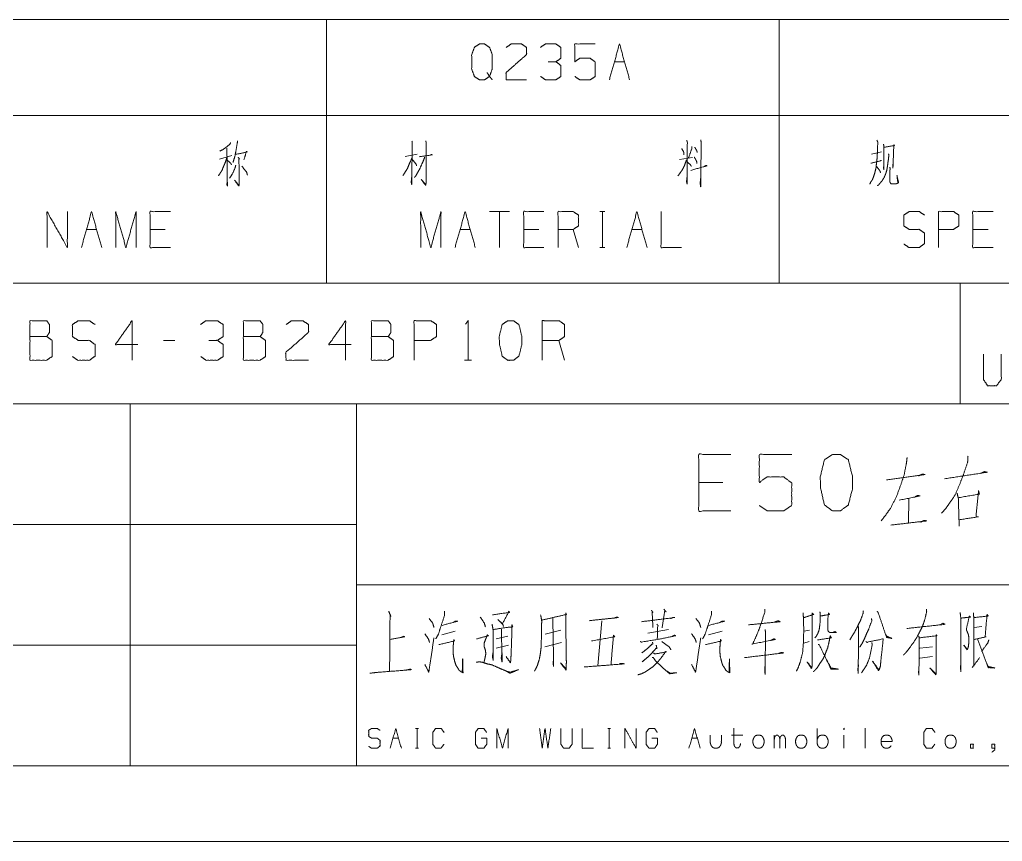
# Model space of a CAD drawing. Header units: millimetres. Extents: x 0 to 420, y 0 to 297.
# Drawn here: x 262.7 to 327.8, y 0 to 54.5 of the extents above; entities that cross this region are included whole.
import ezdxf

# ---------------------------------------------------------------- set-up
doc = ezdxf.new("R2010")
doc.units = ezdxf.units.MM
doc.layers.add('1', color=7, linetype='Continuous', true_color=0xffffff)

msp = doc.modelspace()

# ---------------------------------------------------------------- linework, layer by layer
at = {"layer": '1', "color": 95, "linetype": 'Continuous', "lineweight": 18}
for p, q in [((243, 54.463), (283, 54.463)), ((283, 54.463), (283, 48.113)), ((283, 54.463), (313, 54.463)), ((313, 54.463), (313, 48.113)), ((313, 54.463), (338, 54.463)), ((302.087, 51.675), (302.759, 51.675)), ((243, 48.113), (283, 48.113)), ((283, 48.113), (283, 37)), ((283, 48.113), (313, 48.113)), ((313, 48.113), (313, 37)), ((313, 48.113), (338, 48.113)), ((319.13, 45.55), (319.784, 45.7)), ((275.913, 45.225), (276.726, 45.45)), ((288.212, 45.4), (289.007, 45.55)), ((306.406, 45.2), (307.272, 45.325)), ((295.143, 41.737), (293.8, 41.737)), ((294.472, 41.737), (294.472, 39.362)), ((301.124, 41.737), (301.46, 41.737)), ((301.301, 41.737), (301.301, 39.362)), ((267.101, 40.563), (267.772, 40.563)), ((272.325, 40.563), (271.318, 40.563)), ((291.859, 40.563), (292.531, 40.563)), ((297.084, 40.563), (296.076, 40.563)), ((299.696, 39.362), (299.36, 40.563)), ((303.242, 40.563), (303.913, 40.563)), ((326.847, 40.563), (325.839, 40.563)), ((301.124, 39.362), (301.46, 39.362)), ((243, 37), (283, 37)), ((283, 37), (313, 37)), ((313, 37), (338, 37)), ((272.955, 33.206), (272.213, 33.206)), ((298.784, 31.882), (298.413, 33.206)), ((292.151, 31.882), (292.619, 31.882)), ((309.269, 23.795), (307.683, 23.795)), ((321.597, 22.693), (321.569, 21.079)), ((301.247, 14.626), (300.979, 11.625)), ((323.853, 14.454), (323.658, 14.35)), ((290.64, 13.695), (291.542, 13.936)), ((298.541, 14.005), (297.492, 13.729)), ((304.295, 13.798), (305.661, 14.04)), ((308.319, 13.695), (309.221, 13.936)), ((315.025, 14.005), (314.635, 13.936)), ((326.437, 14.247), (325.925, 14.178)), ((294.249, 13.419), (295.029, 13.591)), ((297.467, 12.901), (298.589, 13.177)), ((315, 13.246), (314.635, 13.143)), ((294.249, 12.798), (295.078, 13.005)), ((323.17, 12.901), (322.316, 12.798)), ((322.316, 12.142), (323.17, 12.246)), ((288.913, 7.485), (289.098, 7.485)), ((289.01, 7.485), (289.01, 6.174)), ((301.642, 7.485), (301.827, 7.485)), ((301.74, 7.485), (301.74, 6.174)), ((315.512, 6.519), (315.512, 7.485)), ((318.712, 7.499), (318.712, 6.174)), ((287.411, 6.836), (287.781, 6.836)), ((307.212, 6.836), (307.582, 6.836)), ((309.855, 7.043), (310.587, 7.043)), ((312.684, 6.174), (312.684, 7.043)), ((317.297, 7.043), (317.297, 6.174)), ((288.913, 6.174), (289.098, 6.174)), ((301.642, 6.174), (301.827, 6.174))]:
    msp.add_line(p, q, dxfattribs=at)
at = {"layer": '1', "color": 132, "linetype": 'Continuous', "lineweight": 18}
for p, q in [((235, 37), (415, 37)), ((325, 37), (325, 29)), ((235, 29), (415, 29)), ((270, 29), (270, 5)), ((285, 29), (285, 5)), ((235, 21), (285, 21)), ((285, 17), (394, 17)), ((235, 13), (285, 13)), ((25, 5), (415, 5)), ((235, 5), (415, 5)), ((0, 0), (420, 0))]:
    msp.add_line(p, q, dxfattribs=at)
at = {"layer": '1', "color": 95, "linetype": 'Continuous', "lineweight": 18}
for points, knots in [([(293.653, 50.95), (293.812, 50.7), (293.476, 50.475), (293.14, 50.475), (292.804, 50.7), (292.628, 51.175), (292.628, 52.15), (292.804, 52.625), (293.14, 52.85), (293.476, 52.85), (293.812, 52.625), (293.989, 52.15), (293.989, 51.2), (293.812, 50.7), (293.989, 50.475)], [0, 0, 0.043279, 0.102317, 0.151367, 0.210407, 0.284429, 0.426831, 0.500853, 0.559894, 0.608944, 0.667982, 0.742004, 0.880755, 0.958211, 1, 1]), ([(294.922, 52.625), (295.24, 52.85), (295.929, 52.85), (296.265, 52.625), (296.265, 52.15), (294.904, 50.95), (294.922, 50.475), (296.265, 50.475)], [0, 0, 0.069691, 0.192979, 0.265274, 0.350227, 0.674741, 0.759752, 1, 1]), ([(298.206, 51.675), (298.542, 51.9), (298.542, 52.625), (298.206, 52.85), (297.516, 52.85), (297.181, 52.625)], [0, 0, 0.153872, 0.429851, 0.583723, 0.846122, 1, 1]), ([(299.457, 50.7), (299.793, 50.475), (300.482, 50.475), (300.818, 50.7), (300.818, 51.65), (300.482, 51.9), (299.793, 51.9), (299.457, 51.675), (299.457, 52.85), (300.818, 52.85)], [0, 0, 0.062229, 0.168345, 0.230571, 0.376816, 0.441264, 0.547379, 0.609609, 0.79049, 1, 1]), ([(297.198, 50.7), (297.516, 50.475), (298.206, 50.475), (298.542, 50.7), (298.542, 51.425), (298.206, 51.675), (297.693, 51.675)], [0, 0, 0.124123, 0.34369, 0.472445, 0.703376, 0.836727, 1, 1]), ([(276.655, 46.325), (276.62, 46.225), (276.39, 46.025), (276.142, 45.85), (275.93, 45.75)], [0, 0, 0.111855, 0.433099, 0.752711, 1, 1]), ([(277.115, 46.425), (277.097, 46.3), (277.009, 45.775), (276.938, 45.425), (276.814, 45)], [0, 0, 0.086568, 0.451631, 0.696475, 1, 1]), ([(288.672, 46.4), (288.689, 46.275), (288.654, 43.55), (288.619, 43.7), (288.672, 44.175)], [0, 0, 0.03624, 0.818558, 0.862798, 1, 1]), ([(289.591, 46.425), (289.608, 46.3), (289.608, 43.675), (289.591, 43.525), (289.573, 43.475), (289.273, 43.9), (289.573, 43.525)], [0, 0, 0.03191, 0.695404, 0.733579, 0.746984, 0.878542, 1, 1]), ([(306.883, 46.475), (306.919, 46.325), (306.901, 43.575), (306.866, 43.725), (306.901, 44.025)], [0, 0, 0.04586, 0.864244, 0.910105, 1, 1]), ([(307.803, 46.5), (307.838, 46.325), (307.803, 43.4), (307.767, 43.625), (307.803, 43.925)], [0, 0, 0.049134, 0.854185, 0.916866, 1, 1]), ([(319.483, 46.475), (319.554, 46.325), (319.536, 46.25), (319.518, 45.75), (319.501, 45.4), (319.483, 45.15), (319.448, 44.9), (319.43, 44.675), (319.377, 44.45), (319.324, 44.25), (319.253, 44.025), (319.183, 43.85), (319.077, 43.7), (319.006, 43.55)], [0, 0, 0.054643, 0.080035, 0.244904, 0.360386, 0.442974, 0.526176, 0.600549, 0.676724, 0.744906, 0.822623, 0.884822, 0.945356, 1, 1]), ([(276.408, 45.95), (276.425, 43.975), (276.443, 43.425), (276.408, 43.525), (276.425, 43.75)], [0, 0, 0.691282, 0.883884, 0.921007, 1, 1]), ([(276.973, 45.525), (277.769, 45.7), (277.698, 45.725), (277.539, 45.175)], [0, 0, 0.557068, 0.608359, 1, 1]), ([(306.548, 45.925), (306.671, 45.7), (306.689, 45.6), (306.689, 45.5)], [0, 0, 0.560245, 0.781808, 1, 1]), ([(307.219, 46.05), (307.219, 45.925), (306.989, 45.275)], [0, 0, 0.153484, 1, 1]), ([(307.414, 46), (307.555, 45.75), (307.573, 45.65)], [0, 0, 0.738795, 1, 1]), ([(319.925, 46.2), (319.943, 46.025), (319.943, 44.525), (319.925, 44.625), (319.943, 44.875)], [0, 0, 0.086729, 0.826348, 0.876422, 1, 1]), ([(319.96, 46), (320.65, 46.125), (320.597, 46.175), (320.597, 46.05), (320.561, 45), (320.544, 44.625), (320.526, 44.75), (320.544, 44.875)], [0, 0, 0.271858, 0.30014, 0.348647, 0.756336, 0.902019, 0.951009, 1, 1]), ([(276.408, 45.325), (276.302, 45), (276.178, 44.725), (276.072, 44.45), (275.966, 44.3), (275.842, 44.1)], [0, 0, 0.251918, 0.474135, 0.691328, 0.826704, 1, 1]), ([(276.425, 45.15), (276.655, 44.95), (276.708, 44.85)], [0, 0, 0.729081, 1, 1]), ([(277.15, 45.35), (277.238, 45.225), (277.203, 45.25), (277.221, 43.925), (277.221, 43.6), (277.203, 43.425), (276.92, 43.825), (277.203, 43.475)], [0, 0, 0.051678, 0.066292, 0.513632, 0.623346, 0.682724, 0.848097, 1, 1]), ([(288.689, 45.325), (288.513, 44.95), (288.371, 44.6), (288.23, 44.375), (288.071, 44.125)], [0, 0, 0.306151, 0.584923, 0.781175, 1, 1]), ([(288.707, 45.175), (288.954, 44.875), (288.972, 44.775)], [0, 0, 0.792937, 1, 1]), ([(289.52, 45.35), (289.379, 45), (289.202, 44.6), (289.043, 44.325), (288.937, 44.125), (288.831, 44)], [0, 0, 0.247885, 0.535064, 0.743693, 0.892347, 1, 1]), ([(289.149, 45.375), (290.015, 45.5), (289.962, 45.525), (289.856, 45.475)], [0, 0, 0.832664, 0.888443, 1, 1]), ([(306.866, 45.175), (306.724, 44.775), (306.565, 44.475), (306.424, 44.275), (306.283, 44.1)], [0, 0, 0.34388, 0.619111, 0.817638, 1, 1]), ([(306.901, 45.05), (307.131, 44.825), (307.184, 44.75)], [0, 0, 0.777846, 1, 1]), ([(307.378, 45.35), (307.484, 45.175), (307.537, 45.05), (307.555, 44.925)], [0, 0, 0.438509, 0.729472, 1, 1]), ([(319.077, 44.95), (319.784, 45.125), (319.731, 45.125), (319.713, 45.1)], [0, 0, 0.896999, 0.962298, 1, 1]), ([(320.243, 45.575), (320.278, 45.5), (320.243, 45.2), (320.19, 44.825), (320.137, 44.475), (320.066, 44.25), (319.96, 44), (319.837, 43.8), (319.731, 43.675), (319.607, 43.525), (319.518, 43.45)], [0, 0, 0.035516, 0.164907, 0.327134, 0.478764, 0.579789, 0.69611, 0.796849, 0.867063, 0.950352, 1, 1]), ([(276.991, 44.825), (276.973, 44.7), (276.779, 44.25), (276.584, 43.95)], [0, 0, 0.129621, 0.63294, 1, 1]), ([(277.397, 44.75), (277.716, 44.35), (277.769, 44.15)], [0, 0, 0.711824, 1, 1]), ([(307.149, 44.475), (308.227, 44.775), (308.156, 44.8), (308.032, 44.725)], [0, 0, 0.835919, 0.891927, 1, 1]), ([(319.448, 44.75), (319.66, 44.475), (319.731, 44.325)], [0, 0, 0.676829, 1, 1]), ([(320.332, 44.675), (320.367, 44.575), (320.349, 44.5), (320.332, 43.8), (320.349, 43.7), (320.385, 43.625), (320.42, 43.575), (320.72, 43.575), (320.809, 43.6), (320.915, 43.65), (320.809, 44.125), (320.879, 43.625)], [0, 0, 0.040324, 0.069618, 0.335838, 0.374446, 0.405968, 0.429248, 0.543483, 0.578406, 0.622978, 0.808014, 1, 1]), ([(264.488, 39.362), (264.488, 41.737), (265.832, 39.362), (265.832, 41.737)], [0, 0, 0.317574, 0.682426, 1, 1]), ([(269.041, 39.362), (269.041, 41.737), (269.713, 39.362), (270.385, 41.737), (270.385, 39.362)], [0, 0, 0.245192, 0.5, 0.754808, 1, 1]), ([(272.661, 39.362), (271.318, 39.362), (271.318, 41.737), (272.661, 41.737)], [0, 0, 0.26539, 0.73461, 1, 1]), ([(289.247, 39.362), (289.247, 41.737), (289.919, 39.362), (290.59, 41.737), (290.59, 39.362)], [0, 0, 0.245192, 0.5, 0.754808, 1, 1]), ([(297.42, 39.362), (296.076, 39.362), (296.076, 41.737), (297.42, 41.737)], [0, 0, 0.26539, 0.73461, 1, 1]), ([(298.353, 39.362), (298.353, 41.737), (299.36, 41.737), (299.696, 41.513), (299.696, 40.788), (299.36, 40.563), (298.353, 40.563)], [0, 0, 0.400952, 0.571034, 0.639278, 0.761674, 0.829918, 1, 1]), ([(305.182, 41.737), (305.182, 39.362), (306.526, 39.362)], [0, 0, 0.638733, 1, 1]), ([(321.269, 39.588), (321.604, 39.362), (322.294, 39.362), (322.63, 39.613), (322.63, 40.313), (322.294, 40.563), (321.622, 40.563), (321.269, 40.788), (321.269, 41.513), (321.622, 41.737), (322.294, 41.737), (322.63, 41.513)], [0, 0, 0.068037, 0.184055, 0.25452, 0.372335, 0.4428, 0.555844, 0.626371, 0.748393, 0.81892, 0.931964, 1, 1]), ([(323.563, 39.362), (323.563, 41.737), (324.57, 41.737), (324.906, 41.513), (324.906, 40.788), (324.553, 40.563), (323.563, 40.563)], [0, 0, 0.401147, 0.571311, 0.639588, 0.762044, 0.832821, 1, 1]), ([(327.183, 39.362), (325.839, 39.362), (325.839, 41.737), (327.183, 41.737)], [0, 0, 0.26539, 0.73461, 1, 1]), ([(263.356, 33.455), (263.356, 34.504), (264.469, 34.504), (264.644, 34.255), (264.644, 33.731), (264.469, 33.455), (263.356, 33.455), (263.356, 31.882), (264.449, 31.882), (264.82, 32.13), (264.82, 33.206), (264.469, 33.455)], [0, 0, 0.115917, 0.238847, 0.272469, 0.330428, 0.366584, 0.489513, 0.663389, 0.784162, 0.833485, 0.952453, 1, 1]), ([(270.497, 32.93), (269.014, 32.93), (270.126, 34.504), (270.126, 31.882)], [0, 0, 0.24587, 0.565295, 1, 1]), ([(277.5, 33.455), (277.5, 34.504), (278.612, 34.504), (278.788, 34.255), (278.788, 33.731), (278.612, 33.455), (277.5, 33.455), (277.5, 31.882), (278.593, 31.882), (278.963, 32.13), (278.963, 33.206), (278.612, 33.455)], [0, 0, 0.115917, 0.238847, 0.272469, 0.330428, 0.366584, 0.489513, 0.663389, 0.784162, 0.833485, 0.952453, 1, 1]), ([(284.64, 32.93), (283.157, 32.93), (284.27, 34.504), (284.27, 31.882)], [0, 0, 0.245868, 0.565293, 1, 1]), ([(285.986, 33.455), (285.986, 34.504), (287.098, 34.504), (287.274, 34.255), (287.274, 33.731), (287.098, 33.455), (285.986, 33.455), (285.986, 31.882), (287.079, 31.882), (287.45, 32.13), (287.45, 33.206), (287.098, 33.455)], [0, 0, 0.115916, 0.238847, 0.272469, 0.330428, 0.366584, 0.489514, 0.663389, 0.784163, 0.833486, 0.952453, 1, 1]), ([(288.815, 31.882), (288.815, 34.504), (289.927, 34.504), (290.298, 34.255), (290.298, 33.455), (289.907, 33.206), (288.815, 33.206)], [0, 0, 0.401148, 0.571313, 0.639589, 0.762044, 0.83282, 1, 1]), ([(292.229, 34.283), (292.385, 34.504), (292.385, 31.882)], [0, 0, 0.093489, 1, 1]), ([(297.301, 31.882), (297.301, 34.504), (298.413, 34.504), (298.784, 34.255), (298.784, 33.455), (298.413, 33.206), (297.301, 33.206)], [0, 0, 0.40095, 0.571035, 0.639277, 0.761673, 0.829915, 1, 1]), ([(266.166, 32.13), (266.536, 31.882), (267.297, 31.882), (267.668, 32.158), (267.668, 32.93), (267.297, 33.206), (266.556, 33.206), (266.166, 33.455), (266.166, 34.255), (266.556, 34.504), (267.297, 34.504), (267.668, 34.255)], [0, 0, 0.068038, 0.184056, 0.254519, 0.372335, 0.442799, 0.555842, 0.62637, 0.748394, 0.818922, 0.931965, 1, 1]), ([(275.783, 33.206), (276.154, 33.455), (276.154, 34.255), (275.783, 34.504), (275.022, 34.504), (274.652, 34.255)], [0, 0, 0.153879, 0.429855, 0.583734, 0.846128, 1, 1]), ([(280.329, 34.255), (280.68, 34.504), (281.441, 34.504), (281.812, 34.255), (281.812, 33.731), (280.309, 32.406), (280.329, 31.882), (281.812, 31.882)], [0, 0, 0.069692, 0.192978, 0.265274, 0.350227, 0.67474, 0.759752, 1, 1]), ([(295.389, 31.882), (295.76, 32.158), (295.955, 32.93), (295.955, 33.455), (295.76, 34.255), (295.389, 34.504), (295.018, 34.504), (294.648, 34.255), (294.453, 33.455), (294.472, 32.93), (294.648, 32.158), (295.018, 31.882), (295.389, 31.882)], [0, 0, 0.067526, 0.183972, 0.260584, 0.380944, 0.446141, 0.500306, 0.565504, 0.685863, 0.762529, 0.87831, 0.945835, 1, 1]), ([(274.671, 32.13), (275.022, 31.882), (275.783, 31.882), (276.154, 32.13), (276.154, 32.93), (275.783, 33.206), (275.218, 33.206)], [0, 0, 0.124119, 0.343684, 0.472446, 0.703376, 0.836734, 1, 1]), ([(326.539, 32.299), (326.539, 30.621), (326.82, 30.202), (327.413, 30.202), (327.725, 30.621), (327.725, 32.299)], [0, 0, 0.337151, 0.438599, 0.557782, 0.662849, 1, 1]), ([(309.798, 21.906), (307.683, 21.906), (307.683, 25.646), (309.798, 25.646)], [0, 0, 0.265391, 0.734609, 1, 1]), ([(311.69, 22.26), (312.219, 21.906), (313.304, 21.906), (313.833, 22.26), (313.833, 23.756), (313.304, 24.15), (312.219, 24.15), (311.69, 23.795), (311.69, 25.646), (313.833, 25.646)], [0, 0, 0.062228, 0.168344, 0.230572, 0.376816, 0.441265, 0.547381, 0.609609, 0.79049, 1, 1]), ([(317.061, 21.906), (317.59, 22.299), (317.868, 23.402), (317.868, 24.15), (317.59, 25.291), (317.061, 25.646), (316.532, 25.646), (316.003, 25.291), (315.725, 24.15), (315.753, 23.402), (316.003, 22.299), (316.532, 21.906), (317.061, 21.906)], [0, 0, 0.067526, 0.183971, 0.260584, 0.380943, 0.446141, 0.500306, 0.565504, 0.685863, 0.762529, 0.87831, 0.945835, 1, 1]), ([(321.485, 25.449), (321.43, 25.016), (321.291, 24.307), (321.068, 23.638), (320.762, 22.811), (320.372, 22.063), (320.066, 21.63), (319.76, 21.236)], [0, 0, 0.094542, 0.250916, 0.403645, 0.594542, 0.77717, 0.89201, 1, 1]), ([(325.52, 25.528), (325.493, 25.134), (325.242, 24.386), (324.992, 23.717), (324.685, 23.008), (324.324, 22.457), (324.045, 22.063), (323.767, 21.748)], [0, 0, 0.093262, 0.279666, 0.448531, 0.630944, 0.786745, 0.900678, 1, 1]), ([(320.122, 23.953), (322.654, 24.307), (322.515, 24.347), (322.237, 24.228)], [0, 0, 0.851232, 0.899364, 1, 1]), ([(323.962, 24.032), (326.801, 24.465), (326.606, 24.504), (326.355, 24.386)], [0, 0, 0.857893, 0.917271, 1, 1]), ([(320.957, 22.614), (322.348, 22.89), (322.209, 22.929), (322.014, 22.85)], [0, 0, 0.799956, 0.881508, 1, 1]), ([(324.797, 23.087), (324.88, 22.732), (324.908, 21.748), (324.936, 20.882), (324.936, 21.315), (326.216, 21.512), (326.049, 21.512), (326.216, 23.244), (326.272, 23.008), (324.852, 22.772)], [0, 0, 0.048326, 0.179039, 0.29408, 0.35157, 0.523541, 0.545713, 0.776742, 0.808959, 1, 1]), ([(320.4, 20.961), (322.766, 21.236), (322.627, 21.276), (322.376, 21.158)], [0, 0, 0.849622, 0.901213, 1, 1]), ([(287.128, 15.247), (287.274, 14.902), (287.226, 15.006), (287.201, 14.281), (287.201, 12.246), (287.177, 11.28)], [0, 0, 0.088891, 0.116032, 0.287978, 0.770794, 1, 1]), ([(290.835, 15.247), (290.835, 15.006), (290.591, 14.247), (290.42, 13.729), (290.249, 13.419)], [0, 0, 0.124612, 0.535976, 0.817159, 1, 1]), ([(294.005, 15.006), (295.127, 15.178), (295.102, 15.247), (294.663, 14.419), (294.371, 14.695), (294.688, 14.385), (294.736, 14.247)], [0, 0, 0.361753, 0.385074, 0.683733, 0.811934, 0.953357, 1, 1]), ([(297.199, 15.006), (297.272, 14.592), (297.248, 14.178), (297.248, 13.453), (297.223, 12.798), (297.175, 12.418), (297.102, 12.039), (296.98, 11.659), (296.882, 11.452), (296.784, 11.28)], [0, 0, 0.110336, 0.219176, 0.409317, 0.581468, 0.681885, 0.783317, 0.887931, 0.947989, 1, 1]), ([(297.272, 14.661), (298.906, 15.04), (298.858, 15.144), (298.858, 14.626), (298.882, 13.212), (298.882, 12.384), (298.906, 11.866), (298.882, 11.521), (298.882, 11.349), (298.516, 11.832), (298.858, 11.452)], [0, 0, 0.250211, 0.267275, 0.344454, 0.55544, 0.678925, 0.756189, 0.80777, 0.833496, 0.923863, 1, 1]), ([(304.539, 15.316), (304.637, 15.178), (304.588, 15.178), (304.637, 14.178)], [0, 0, 0.138589, 0.178592, 1, 1]), ([(305.368, 15.385), (305.515, 15.213), (305.417, 15.282), (305.246, 14.143)], [0, 0, 0.151118, 0.230947, 1, 1]), ([(308.514, 15.247), (308.514, 15.006), (308.27, 14.247), (308.099, 13.729), (307.929, 13.419)], [0, 0, 0.124612, 0.535976, 0.817159, 1, 1]), ([(312.05, 15.385), (312.05, 15.178), (311.733, 14.212), (311.513, 13.66), (311.245, 13.074), (311.196, 13.074), (312.757, 13.384), (312.66, 13.419), (312.44, 13.315)], [0, 0, 0.046524, 0.275032, 0.408545, 0.553501, 0.564465, 0.92219, 0.945453, 1, 1]), ([(314.586, 15.144), (314.61, 14.868), (314.635, 14.005), (314.61, 13.177), (314.561, 12.522), (314.415, 11.935), (314.269, 11.521), (314.147, 11.28)], [0, 0, 0.070329, 0.28934, 0.499598, 0.66644, 0.819873, 0.931329, 1, 1]), ([(314.659, 14.833), (315.293, 15.04), (315.196, 15.109), (315.196, 11.763), (315.171, 11.521), (315.147, 11.452), (314.854, 11.901), (315.147, 11.521)], [0, 0, 0.122094, 0.143965, 0.756447, 0.800872, 0.814266, 0.912285, 1, 1]), ([(315.708, 15.213), (315.732, 14.868), (315.708, 14.419), (315.659, 14.04), (315.561, 13.764), (315.439, 13.557), (315.366, 13.488)], [0, 0, 0.190955, 0.438946, 0.650198, 0.811822, 0.94447, 1, 1]), ([(315.757, 14.937), (316.342, 15.04), (316.269, 15.144), (316.22, 14.626), (316.22, 14.178), (316.244, 13.936), (316.366, 13.833), (316.805, 13.833), (316.708, 13.902), (316.537, 13.833)], [0, 0, 0.209703, 0.254415, 0.437769, 0.595975, 0.681595, 0.738019, 0.892888, 0.935041, 1, 1]), ([(318.585, 15.282), (318.561, 15.109), (318.39, 14.626), (318.219, 14.281), (318, 13.867), (317.829, 13.591), (317.683, 13.35)], [0, 0, 0.081145, 0.319756, 0.499049, 0.717311, 0.868474, 1, 1]), ([(319.488, 15.247), (319.561, 15.178), (320.122, 13.522), (320.463, 13.453), (320.146, 13.591), (320.049, 13.729)], [0, 0, 0.037082, 0.681737, 0.810185, 0.937687, 1, 1]), ([(322.779, 15.385), (322.779, 15.213), (322.633, 14.626), (322.487, 14.212), (322.34, 13.936), (322.072, 13.419), (321.682, 12.867), (321.414, 12.522), (321.243, 12.349)], [0, 0, 0.049752, 0.224095, 0.350741, 0.440842, 0.608969, 0.803946, 0.929998, 1, 1]), ([(324.998, 15.178), (325.047, 14.764), (325.047, 11.245), (325.023, 11.521), (325.047, 11.832)], [0, 0, 0.092137, 0.86992, 0.931161, 1, 1]), ([(325.876, 15.144), (325.901, 14.833), (325.901, 11.659), (325.803, 11.521), (326.291, 12.177)], [0, 0, 0.069653, 0.779472, 0.817267, 1, 1]), ([(325.925, 14.833), (326.876, 14.937), (326.779, 15.04), (326.657, 13.557), (326.73, 13.557), (325.949, 13.384)], [0, 0, 0.276542, 0.317649, 0.747834, 0.768982, 1, 1]), ([(289.81, 14.764), (290.03, 14.488), (290.079, 14.35), (290.127, 14.178)], [0, 0, 0.519919, 0.73571, 1, 1]), ([(290.664, 14.316), (291.713, 14.592), (291.542, 14.592), (291.371, 14.488)], [0, 0, 0.745411, 0.862774, 1, 1]), ([(293.2, 14.868), (293.468, 14.454), (293.541, 14.212)], [0, 0, 0.661595, 1, 1]), ([(293.98, 14.385), (294.053, 14.005), (294.053, 12.004), (294.005, 12.246), (294.053, 12.591)], [0, 0, 0.129595, 0.800553, 0.883167, 1, 1]), ([(294.053, 14.04), (294.932, 14.178), (295.346, 14.212), (295.297, 14.35), (295.273, 13.281), (295.249, 12.625), (295.224, 12.073), (295.2, 11.832), (294.907, 12.246)], [0, 0, 0.19844, 0.29133, 0.324006, 0.56283, 0.709269, 0.832622, 0.88681, 1, 1]), ([(298.004, 14.799), (298.053, 12.073), (298.053, 11.59), (298.028, 11.797), (298.053, 12.211)], [0, 0, 0.711345, 0.837386, 0.891777, 1, 1]), ([(300.418, 14.626), (302.345, 14.833), (302.247, 14.868), (302.076, 14.799)], [0, 0, 0.870762, 0.917258, 1, 1]), ([(303.881, 14.557), (306.076, 14.833), (305.954, 14.833), (305.807, 14.764)], [0, 0, 0.886329, 0.935184, 1, 1]), ([(304.905, 14.385), (305.003, 14.281), (304.954, 14.247), (304.929, 13.419)], [0, 0, 0.138047, 0.196037, 1, 1]), ([(307.49, 14.764), (307.709, 14.488), (307.758, 14.35), (307.807, 14.178)], [0, 0, 0.519919, 0.73571, 1, 1]), ([(308.343, 14.316), (309.392, 14.592), (309.221, 14.592), (309.051, 14.488)], [0, 0, 0.745418, 0.86277, 1, 1]), ([(310.977, 14.35), (313.05, 14.557), (312.952, 14.626), (312.684, 14.523)], [0, 0, 0.836554, 0.884532, 1, 1]), ([(319.122, 14.764), (319.146, 14.626), (318.927, 14.04), (318.829, 13.833), (318.683, 13.488), (318.536, 13.177), (318.341, 12.867)], [0, 0, 0.067376, 0.36846, 0.478481, 0.658656, 0.823687, 1, 1]), ([(321.462, 14.109), (323.999, 14.385), (323.853, 14.454)], [0, 0, 0.940373, 1, 1]), ([(325.071, 14.799), (325.681, 14.868), (325.608, 14.937), (325.413, 14.074), (325.413, 14.005), (325.462, 13.902), (325.535, 13.729), (325.584, 13.488), (325.584, 13.281), (325.559, 13.039), (325.535, 12.867), (325.462, 12.694), (325.242, 13.005), (325.462, 12.729)], [0, 0, 0.163216, 0.189965, 0.42515, 0.443501, 0.473931, 0.523766, 0.589292, 0.644345, 0.7089, 0.755234, 0.805069, 0.906205, 1, 1]), ([(289.518, 13.764), (289.737, 13.453), (289.786, 13.35), (289.835, 13.177)], [0, 0, 0.564231, 0.734008, 1, 1]), ([(292.956, 13.419), (293.736, 13.626), (293.663, 13.695), (293.59, 13.488), (293.468, 13.177), (293.444, 13.039), (293.468, 12.867), (293.541, 12.66), (293.566, 12.418), (293.492, 12.073), (293.444, 11.866)], [0, 0, 0.288064, 0.323943, 0.402265, 0.521269, 0.571261, 0.63341, 0.711732, 0.798322, 0.924133, 1, 1]), ([(294.614, 14.074), (294.614, 13.212), (294.639, 12.384), (294.639, 11.901), (294.59, 12.142), (294.639, 12.556)], [0, 0, 0.304008, 0.595981, 0.766226, 0.853067, 1, 1]), ([(300.564, 13.281), (302.101, 13.557), (302.028, 13.66), (301.857, 11.694)], [0, 0, 0.426351, 0.460965, 1, 1]), ([(307.197, 13.764), (307.416, 13.453), (307.465, 13.35), (307.514, 13.177)], [0, 0, 0.564239, 0.734012, 1, 1]), ([(312.074, 14.04), (312.099, 13.867), (312.074, 11.073), (312.05, 11.349), (312.074, 11.694)], [0, 0, 0.048504, 0.826565, 0.903707, 1, 1]), ([(318.268, 14.247), (318.244, 11.142), (318.219, 11.418), (318.268, 11.694)], [0, 0, 0.847819, 0.923473, 1, 1]), ([(322.292, 13.488), (323.414, 13.626), (323.414, 13.695), (323.462, 13.626), (323.414, 13.591), (323.414, 11.176), (323.389, 11.038), (322.999, 11.487), (323.389, 11.107)], [0, 0, 0.224398, 0.238094, 0.254868, 0.266729, 0.746112, 0.77393, 0.891944, 1, 1]), ([(287.226, 13.384), (288.201, 13.557), (288.128, 13.591), (287.957, 13.522)], [0, 0, 0.788943, 0.853361, 1, 1]), ([(289.518, 11.728), (289.786, 11.211), (290.127, 13.488)], [0, 0, 0.202025, 1, 1]), ([(290.444, 13.039), (291.493, 13.281), (291.444, 13.384), (291.42, 13.143), (291.396, 12.798), (291.396, 12.556), (291.42, 12.28), (291.518, 11.866), (291.591, 11.659), (291.688, 11.521), (291.786, 11.349), (291.908, 11.245), (292.054, 11.176), (292.03, 12.108), (292.005, 11.245)], [0, 0, 0.198341, 0.219427, 0.264158, 0.327895, 0.3724, 0.423461, 0.501845, 0.542306, 0.573453, 0.609975, 0.639452, 0.669269, 0.84099, 1, 1]), ([(303.783, 13.246), (303.856, 13.212), (303.905, 13.212), (305.149, 13.419), (306.149, 13.626), (306.076, 13.66), (305.905, 13.591)], [0, 0, 0.030219, 0.048442, 0.519512, 0.900991, 0.93121, 1, 1]), ([(304.612, 13.212), (304.637, 13.074), (304.588, 13.074), (304.295, 12.798), (303.905, 12.487)], [0, 0, 0.128573, 0.17333, 0.54243, 1, 1]), ([(305.222, 13.246), (305.71, 12.901), (305.832, 12.694)], [0, 0, 0.713213, 1, 1]), ([(307.197, 11.728), (307.465, 11.211), (307.807, 13.488)], [0, 0, 0.202027, 1, 1]), ([(308.124, 13.039), (309.173, 13.281), (309.124, 13.384), (309.099, 13.143), (309.075, 12.798), (309.075, 12.556), (309.099, 12.28), (309.197, 11.866), (309.27, 11.659), (309.368, 11.521), (309.465, 11.349), (309.587, 11.245), (309.734, 11.176), (309.709, 12.108), (309.685, 11.245)], [0, 0, 0.198341, 0.219426, 0.264158, 0.327895, 0.3724, 0.423461, 0.501845, 0.542305, 0.57345, 0.609972, 0.639449, 0.66927, 0.84099, 1, 1]), ([(315.537, 13.35), (316.464, 13.488), (316.391, 13.626), (316.318, 13.246), (316.22, 12.832), (316.122, 12.591), (316.025, 12.315), (315.878, 12.039), (315.683, 11.763), (315.537, 11.521), (315.391, 11.349), (315.269, 11.245)], [0, 0, 0.248088, 0.28944, 0.391759, 0.504363, 0.573317, 0.650816, 0.73352, 0.823008, 0.897766, 0.957654, 1, 1]), ([(315.586, 13.039), (315.659, 13.039), (316.439, 11.418), (316.927, 11.418), (316.439, 11.487), (316.147, 12.039)], [0, 0, 0.021039, 0.538448, 0.678706, 0.82036, 1, 1]), ([(319.146, 13.177), (319.17, 13.039), (319, 12.177), (318.805, 11.694), (318.634, 11.418), (318.463, 11.176)], [0, 0, 0.064861, 0.471802, 0.712904, 0.863112, 1, 1]), ([(318.756, 13.246), (318.829, 13.177), (318.878, 13.212), (319.902, 13.419), (319.756, 12.073), (319.707, 11.59), (319.634, 11.383), (319.585, 11.314), (319.195, 11.935), (319.609, 11.383)], [0, 0, 0.021075, 0.033595, 0.252602, 0.536206, 0.63793, 0.683936, 0.701643, 0.855333, 1, 1]), ([(322.243, 13.626), (322.292, 13.488), (322.267, 11.211), (322.267, 11.004), (322.243, 11.211), (322.267, 11.452)], [0, 0, 0.047497, 0.786427, 0.853598, 0.921235, 1, 1]), ([(326.145, 13.419), (326.852, 11.521), (327.291, 11.487), (326.852, 11.59), (326.754, 11.797)], [0, 0, 0.643821, 0.783835, 0.927246, 1, 1]), ([(326.901, 13.35), (326.828, 13.143), (326.413, 12.591)], [0, 0, 0.241282, 1, 1]), ([(304.685, 12.487), (304.759, 12.418), (305.539, 12.556), (305.49, 12.591), (305.198, 12.177), (305.027, 11.97), (304.832, 11.763), (304.612, 11.556), (304.368, 11.383), (304.1, 11.211), (303.881, 11.107), (303.637, 11.038)], [0, 0, 0.029336, 0.260529, 0.277957, 0.425844, 0.50411, 0.587085, 0.675092, 0.762231, 0.855274, 0.926064, 1, 1]), ([(304.856, 13.005), (304.905, 12.763), (304.856, 12.798), (304.515, 12.418), (304.222, 12.142), (303.929, 11.901)], [0, 0, 0.154138, 0.191518, 0.510905, 0.762591, 1, 1]), ([(310.708, 12.177), (313.294, 12.487), (313.172, 12.522), (312.952, 12.453)], [0, 0, 0.879479, 0.922284, 1, 1]), ([(292.931, 11.866), (293.127, 11.901), (293.346, 11.866), (293.663, 11.763), (293.98, 11.694), (294.444, 11.487), (294.858, 11.314), (295.175, 11.142), (295.736, 11.383), (295.175, 11.211), (294.907, 11.28)], [0, 0, 0.051192, 0.108601, 0.194771, 0.278606, 0.409731, 0.525759, 0.619013, 0.776803, 0.92843, 1, 1]), ([(300.076, 11.556), (302.735, 11.763), (302.613, 11.797), (302.394, 11.763)], [0, 0, 0.884285, 0.926313, 1, 1]), ([(304.588, 12.177), (304.661, 12.177), (304.807, 11.97), (305.344, 11.452), (305.759, 11.107), (306.222, 11.176), (305.783, 11.142), (305.588, 11.28)], [0, 0, 0.026517, 0.118384, 0.388536, 0.584008, 0.7538, 0.913392, 1, 1]), ([(285.884, 11.142), (286.47, 11.211), (287.884, 11.314), (288.64, 11.383), (288.567, 11.418), (288.299, 11.349)], [0, 0, 0.188617, 0.642502, 0.885462, 0.911348, 1, 1]), ([(285.801, 6.298), (285.987, 6.174), (286.367, 6.174), (286.552, 6.312), (286.552, 6.698), (286.367, 6.836), (285.996, 6.836), (285.801, 6.961), (285.801, 7.361), (285.996, 7.485), (286.367, 7.485), (286.552, 7.361)], [0, 0, 0.068034, 0.184057, 0.25452, 0.372334, 0.442797, 0.555846, 0.626371, 0.748393, 0.818918, 0.931966, 1, 1]), ([(290.786, 6.436), (290.6, 6.174), (290.239, 6.174), (290.054, 6.436), (290.054, 7.223), (290.239, 7.485), (290.61, 7.485), (290.795, 7.223)], [0, 0, 0.114569, 0.243366, 0.357935, 0.638584, 0.753153, 0.885431, 1, 1]), ([(293.253, 6.836), (293.624, 6.836), (293.624, 6.436), (293.439, 6.174), (293.058, 6.174), (292.873, 6.436), (292.873, 7.223), (293.068, 7.485), (293.429, 7.485), (293.614, 7.223)], [0, 0, 0.103295, 0.214796, 0.304261, 0.410274, 0.49974, 0.718896, 0.809958, 0.910535, 1, 1]), ([(294.297, 6.174), (294.297, 7.485), (294.668, 6.174), (295.039, 7.485), (295.039, 6.174)], [0, 0, 0.245192, 0.5, 0.754808, 1, 1]), ([(297.126, 7.485), (297.301, 6.174), (297.487, 7.485), (297.682, 6.174), (297.867, 7.485)], [0, 0, 0.249746, 0.499742, 0.750003, 1, 1]), ([(298.54, 7.485), (298.54, 6.436), (298.716, 6.174), (299.086, 6.174), (299.282, 6.436), (299.282, 7.485)], [0, 0, 0.337152, 0.438599, 0.557781, 0.662848, 1, 1]), ([(299.954, 7.485), (299.954, 6.174), (300.696, 6.174)], [0, 0, 0.638735, 1, 1]), ([(302.783, 6.174), (302.783, 7.485), (303.525, 6.174), (303.525, 7.485)], [0, 0, 0.317574, 0.682426, 1, 1]), ([(304.568, 6.836), (304.939, 6.836), (304.939, 6.436), (304.754, 6.174), (304.373, 6.174), (304.188, 6.436), (304.188, 7.223), (304.383, 7.485), (304.744, 7.485), (304.929, 7.223)], [0, 0, 0.103295, 0.214796, 0.304261, 0.410274, 0.49974, 0.718896, 0.809958, 0.910535, 1, 1]), ([(307.026, 6.174), (307.397, 7.485), (307.768, 6.174)], [0, 0, 0.500001, 1, 1]), ([(310.45, 6.491), (310.401, 6.298), (310.294, 6.188), (310.157, 6.188), (310.04, 6.298), (310.001, 6.491), (310.001, 7.499)], [0, 0, 0.107406, 0.190396, 0.26402, 0.350759, 0.456999, 1, 1]), ([(317.297, 7.402), (317.317, 7.457), (317.297, 7.499), (317.278, 7.457), (317.297, 7.402)], [0, 0, 0.280627, 0.5, 0.719373, 1, 1]), ([(323.316, 6.436), (323.13, 6.174), (322.769, 6.174), (322.584, 6.436), (322.584, 7.223), (322.769, 7.485), (323.14, 7.485), (323.325, 7.223)], [0, 0, 0.114567, 0.24337, 0.357937, 0.638582, 0.753149, 0.885433, 1, 1]), ([(308.441, 7.043), (308.441, 6.519), (308.499, 6.34), (308.606, 6.215), (308.743, 6.174), (308.87, 6.174), (309.006, 6.215), (309.114, 6.34), (309.172, 6.519), (309.172, 7.043)], [0, 0, 0.242016, 0.329107, 0.404862, 0.470732, 0.529268, 0.595138, 0.670893, 0.757984, 1, 1]), ([(311.328, 6.34), (311.435, 6.215), (311.572, 6.174), (311.698, 6.174), (311.835, 6.215), (311.942, 6.34), (312.001, 6.519), (312.001, 6.712), (311.942, 6.878), (311.835, 7.002), (311.698, 7.043), (311.572, 7.043), (311.435, 7.002), (311.328, 6.878), (311.269, 6.712), (311.269, 6.519), (311.328, 6.34)], [0, 0, 0.063224, 0.118198, 0.167051, 0.222025, 0.285248, 0.357933, 0.432348, 0.5, 0.563224, 0.618198, 0.667051, 0.722025, 0.785248, 0.8529, 0.927315, 1, 1]), ([(312.684, 6.781), (312.713, 6.933), (312.81, 7.03), (312.918, 7.03), (313.015, 6.933), (313.054, 6.781), (313.054, 6.174)], [0, 0, 0.118877, 0.224452, 0.306993, 0.412569, 0.533091, 1, 1]), ([(313.054, 6.781), (313.084, 6.933), (313.181, 7.03), (313.298, 7.03), (313.386, 6.933), (313.425, 6.781), (313.425, 6.174)], [0, 0, 0.118605, 0.223938, 0.31376, 0.413913, 0.53416, 1, 1]), ([(314.156, 6.34), (314.264, 6.215), (314.4, 6.174), (314.527, 6.174), (314.664, 6.215), (314.771, 6.34), (314.83, 6.519), (314.83, 6.712), (314.771, 6.878), (314.664, 7.002), (314.527, 7.043), (314.4, 7.043), (314.264, 7.002), (314.156, 6.878), (314.098, 6.712), (314.098, 6.519), (314.156, 6.34)], [0, 0, 0.063224, 0.118198, 0.167051, 0.222025, 0.285248, 0.357933, 0.432348, 0.5, 0.563224, 0.618198, 0.667051, 0.722025, 0.785248, 0.8529, 0.927315, 1, 1]), ([(315.512, 6.519), (315.571, 6.34), (315.678, 6.215), (315.815, 6.174), (315.942, 6.174), (316.078, 6.215), (316.185, 6.34), (316.244, 6.519), (316.244, 6.712), (316.185, 6.878), (316.078, 7.002), (315.942, 7.043), (315.815, 7.043), (315.678, 7.002), (315.571, 6.878), (315.512, 6.712)], [0, 0, 0.078529, 0.146835, 0.206229, 0.25901, 0.318404, 0.38671, 0.465239, 0.545636, 0.618727, 0.687034, 0.746428, 0.799208, 0.858602, 0.926909, 1, 1]), ([(320.428, 6.34), (320.321, 6.215), (320.185, 6.174), (320.058, 6.174), (319.921, 6.215), (319.814, 6.34), (319.755, 6.519), (319.755, 6.712), (319.814, 6.878), (319.921, 7.002), (320.058, 7.043), (320.185, 7.043), (320.321, 7.002), (320.428, 6.878), (320.487, 6.712), (320.487, 6.616), (319.755, 6.616)], [0, 0, 0.053947, 0.100856, 0.142541, 0.189449, 0.243396, 0.305417, 0.368913, 0.426639, 0.480586, 0.527495, 0.56918, 0.616088, 0.670035, 0.727761, 0.759509, 1, 1]), ([(324.057, 6.34), (324.164, 6.215), (324.301, 6.174), (324.428, 6.174), (324.564, 6.215), (324.672, 6.34), (324.73, 6.519), (324.73, 6.712), (324.672, 6.878), (324.564, 7.002), (324.428, 7.043), (324.301, 7.043), (324.164, 7.002), (324.057, 6.878), (323.998, 6.712), (323.998, 6.519), (324.057, 6.34)], [0, 0, 0.063224, 0.118198, 0.167051, 0.222025, 0.285248, 0.357933, 0.432348, 0.5, 0.563224, 0.618198, 0.667051, 0.722025, 0.785248, 0.8529, 0.927315, 1, 1]), ([(325.686, 6.174), (325.871, 6.174), (325.871, 6.436), (325.686, 6.436), (325.686, 6.174)], [0, 0, 0.207087, 0.5, 0.707087, 1, 1]), ([(327.286, 6.174), (327.1, 6.174), (327.1, 6.436), (327.286, 6.436), (327.286, 6.05), (327.1, 5.912)], [0, 0, 0.148246, 0.357931, 0.506176, 0.815186, 1, 1])]:
    msp.add_open_spline(points, degree=1, knots=knots, dxfattribs=at)
for points in [[(301.751, 50.475), (302.423, 52.85), (303.095, 50.475)], [(266.765, 39.362), (267.437, 41.737), (268.108, 39.362)], [(291.524, 39.362), (292.195, 41.737), (292.867, 39.362)], [(302.906, 39.362), (303.578, 41.737), (304.249, 39.362)], [(287.225, 6.174), (287.596, 7.485), (287.967, 6.174)]]:
    msp.add_open_spline(points, degree=1, dxfattribs=at)

doc.saveas('drawing.dxf')
